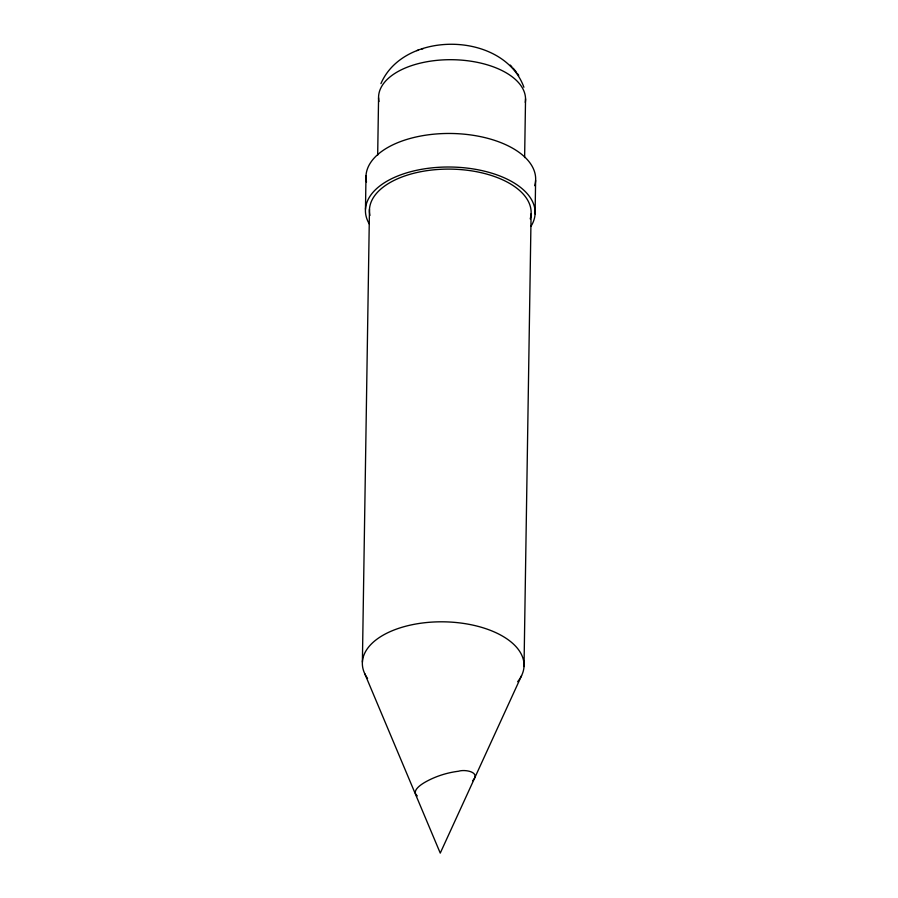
<?xml version="1.0" encoding="UTF-8"?>
<svg xmlns="http://www.w3.org/2000/svg" width="898" height="898" viewBox="0 0 898 898"><rect width="100%" height="100%" fill="white"/><g stroke="black" fill="none" stroke-linecap="round" stroke-linejoin="round"><path stroke-width="1.35" d="M365.475 209.256L366.002 175.705M362.388 662.05L369.471 209.357M377.676 155.186L378.574 97.837M524.623 157.554L525.543 98.802M524.017 666.54L531.1 213.836M535.096 213.948L535.612 180.408M380.932 83.626C404.167 29.6 503.901 31.553 523.904 87.263M521.57 675.655L440.256 853.1L364.711 673.59M472.651 780.721C481.238 771.876 464.693 769.137 458.609 771.225C446.878 772.684 435.362 776.355 425.08 782.203C420.994 784.549 411.026 791.015 417.289 795.92M416.795 50.625L418.311 50.153M421.937 48.997L423.239 48.582M510.277 65.071L511.894 66.8M513.173 68.169L516.294 72.008M517.248 73.322L518.73 75.41M369.28 223.95A84.85 44.574 0.9 0 1 450.908 167.028A84.85 44.574 0.9 0 1 530.909 226.408M366.496 182.058A84.85 44.574 0.9 0 1 452.446 133.499A84.85 44.574 0.9 0 1 534.703 185.673M367.563 678.439A80.865 42.475 0.9 0 1 444.813 621.843A80.865 42.475 0.9 0 1 517.652 681.705M369.931 215.419A80.865 42.475 0.9 0 1 451.851 169.138A80.865 42.475 0.9 0 1 530.224 218.865M378.967 101.53A73.49 38.614 0.9 0 1 451.29 59.695A73.49 38.614 0.9 0 1 525.285 102.383"/></g></svg>
